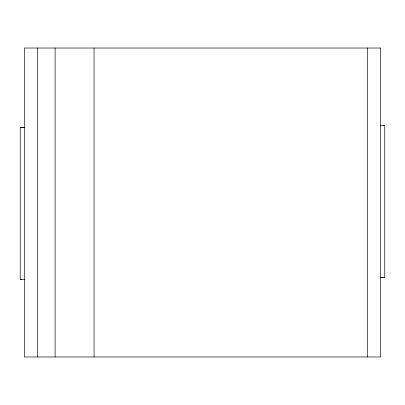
<?xml version="1.0" encoding="UTF-8"?>
<svg xmlns="http://www.w3.org/2000/svg" width="405" height="405" viewBox="0 0 405 405"><rect width="100%" height="100%" fill="white"/><g stroke="black" fill="none" stroke-linecap="round" stroke-linejoin="round"><path stroke-width="0.61" d="M383.56 125.388L384.75 125.388L384.75 277.688L380.609 277.688M24.467 279.739L20.25 279.612L20.25 127.312L24.421 127.312M20.25 279.612L21.637 279.612M380.533 125.261L384.75 125.388M20.25 127.312L24.467 127.499M380.533 277.501L384.75 277.688M367.487 48.023L367.487 356.977M94.061 48.023L94.061 356.977M55.105 48.023L55.105 356.977M37.513 48.023L37.513 356.977M380.533 48.023L24.467 48.023L24.467 356.977L380.533 356.977L380.533 48.023"/></g></svg>
